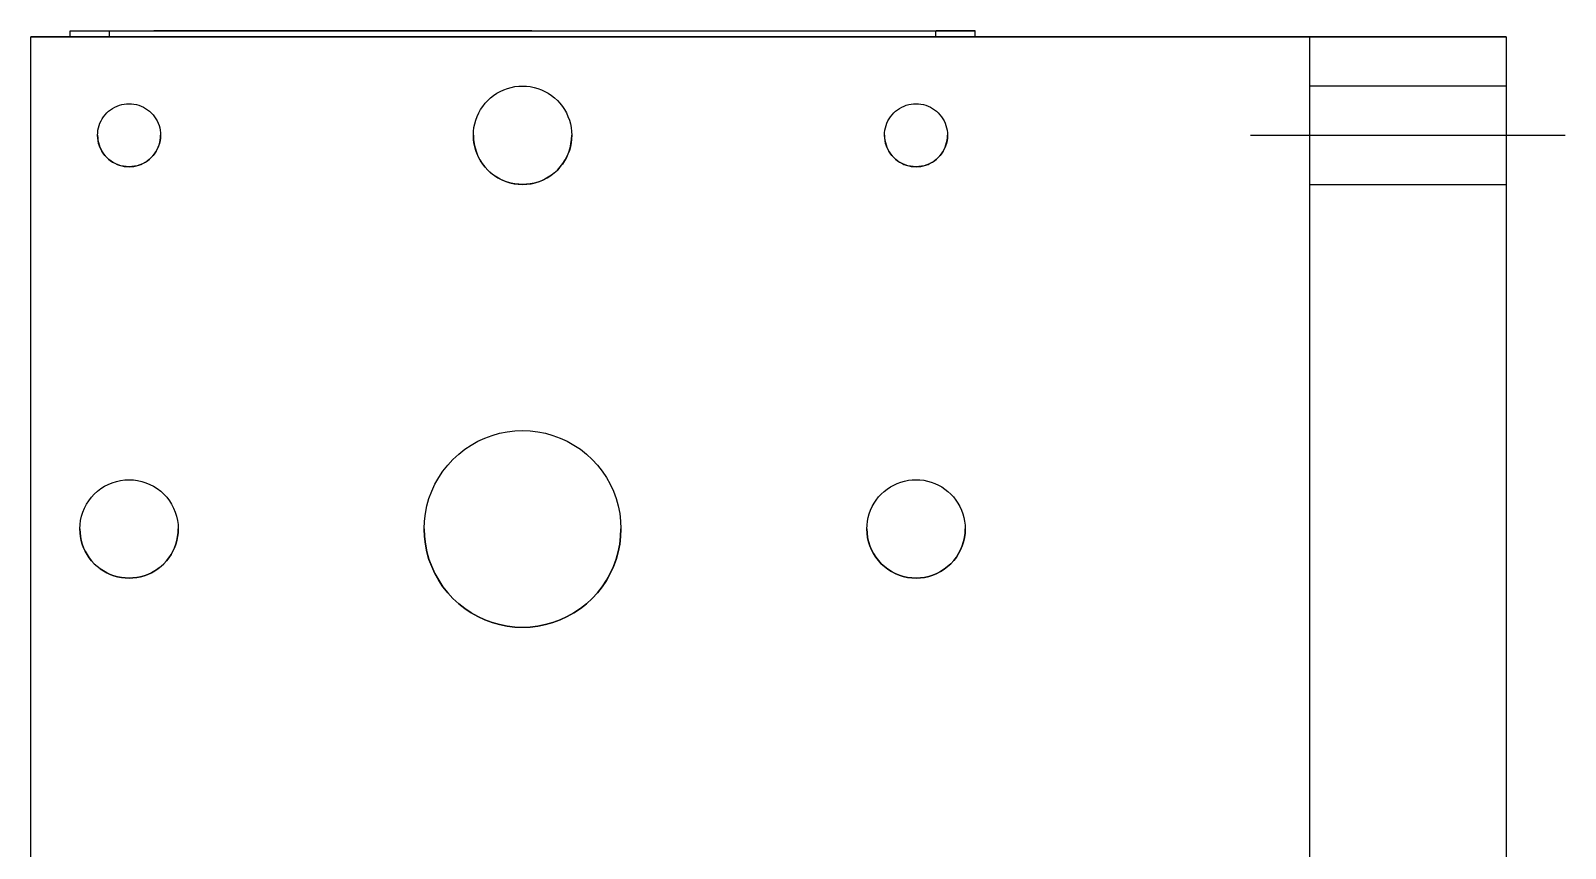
# Model space of a CAD drawing. Extents: x 166 to 392, y 15 to 196.
# Drawn here: x 294.81 to 333.81, y 115.99 to 136.75 of the extents above; entities that cross this region are included whole.
import ezdxf

# ---------------------------------------------------------------- set-up
doc = ezdxf.new("R2010")
doc.units = 0
doc.header["$LTSCALE"] = 10
doc.linetypes.add('CENTER', pattern=[2, 1.25, -0.25, 0.25, -0.25])
doc.linetypes.add('DASHED', pattern=[3.5, 2, -1.5])
doc.layers.get('0').update_dxf_attribs({"linetype": 'CONTINUOUS'})
doc.layers.add('1', color=7, linetype='CONTINUOUS')
doc.layers.add('CENTER', color=1, linetype='CENTER')

msp = doc.modelspace()

# ---------------------------------------------------------------- linework, layer by layer
at = {"color": 7, "linetype": 'CONTINUOUS'}
for p, q in [((294.808204, 111.598781), (294.808204, 136.599887)), ((332.308204, 136.599887), (294.808204, 136.599887)), ((294.808204, 136.59878), (327.308204, 136.59878)), ((295.304772, 136.599444), (295.308646, 136.60332)), ((295.308094, 136.599887), (295.308204, 136.599998)), ((295.308204, 136.603762), (295.308204, 136.599998)), ((295.308204, 136.602877), (319.308204, 136.602877)), ((295.808204, 136.753385), (298.318204, 136.753862)), ((295.808204, 136.602877), (295.808204, 136.753696)), ((296.791102, 136.753326), (296.791102, 136.753552)), ((296.808204, 136.602057), (296.808204, 136.752877)), ((296.808204, 136.752313), (317.808204, 136.752268)), ((296.850251, 136.753326), (296.850251, 136.753583)), ((307.54365, 136.753865), (297.937078, 136.752967)), ((302.06444, 136.753455), (302.515222, 136.754557)), ((307.543601, 136.753696), (317.703764, 136.753696)), ((308.198204, 136.751936), (318.808204, 136.753956)), ((316.791998, 136.753326), (316.791998, 136.753552)), ((316.850251, 136.753326), (316.850251, 136.753583)), ((317.808204, 136.602057), (317.808204, 136.752876)), ((318.808204, 136.752876), (317.818204, 136.752876)), ((318.808204, 136.602877), (318.808204, 136.753696)), ((319.307762, 136.60332), (319.311636, 136.599444)), ((319.308204, 136.599998), (319.308204, 136.603762)), ((319.308204, 136.599998), (319.308315, 136.599887)), ((327.308204, 136.59878), (327.308204, 111.595459)), ((327.308204, 136.595459), (332.308204, 136.595459)), ((332.308204, 136.599887), (332.308204, 111.595459)), ((307.016398, 135.314243), (307.112661, 135.333391)), ((307.112661, 135.333391), (307.21013, 135.344927)), ((307.21013, 135.344927), (307.308204, 135.34878)), ((307.308204, 135.34878), (307.406278, 135.344927)), ((307.406278, 135.344927), (307.503747, 135.333391)), ((307.503747, 135.333391), (307.600011, 135.314243)), ((306.357697, 134.91059), (306.424321, 134.982664)), ((306.424321, 134.982664), (306.496394, 135.049288)), ((306.496394, 135.049288), (306.573473, 135.110051)), ((306.573473, 135.110051), (306.655081, 135.16458)), ((306.655081, 135.16458), (306.740716, 135.212538)), ((306.740716, 135.212538), (306.82985, 135.25363)), ((306.82985, 135.25363), (306.921933, 135.287601)), ((306.921933, 135.287601), (307.016398, 135.314243)), ((307.600011, 135.314243), (307.694475, 135.287601)), ((307.694475, 135.287601), (307.786559, 135.25363)), ((307.786559, 135.25363), (307.875692, 135.212538)), ((307.875692, 135.212538), (307.961327, 135.16458)), ((307.961327, 135.16458), (308.042936, 135.110051)), ((308.042936, 135.110051), (308.120014, 135.049288)), ((308.120014, 135.049288), (308.192088, 134.982664)), ((308.192088, 134.982664), (308.258712, 134.91059)), ((296.626092, 134.516779), (296.660991, 134.569008)), ((296.660991, 134.569008), (296.699879, 134.618339)), ((296.699879, 134.618339), (296.742519, 134.664466)), ((296.742519, 134.664466), (296.788646, 134.707105)), ((296.788646, 134.707105), (296.837976, 134.745994)), ((296.837976, 134.745994), (296.890205, 134.780892)), ((296.890205, 134.780892), (296.945012, 134.811585)), ((296.945012, 134.811585), (297.002057, 134.837884)), ((297.002057, 134.837884), (297.060991, 134.859625)), ((297.060991, 134.859625), (297.121448, 134.876676)), ((297.121448, 134.876676), (297.183057, 134.888931)), ((297.183057, 134.888931), (297.245437, 134.896314)), ((297.245437, 134.896314), (297.308204, 134.89878)), ((297.308204, 134.89878), (297.370971, 134.896314)), ((297.370971, 134.896314), (297.433352, 134.888931)), ((297.433352, 134.888931), (297.494961, 134.876676)), ((297.494961, 134.876676), (297.555418, 134.859625)), ((297.555418, 134.859625), (297.614351, 134.837884)), ((297.614351, 134.837884), (297.671397, 134.811585)), ((297.671397, 134.811585), (297.726203, 134.780892)), ((297.726203, 134.780892), (297.778432, 134.745994)), ((297.778432, 134.745994), (297.827763, 134.707105)), ((297.827763, 134.707105), (297.87389, 134.664466)), ((297.87389, 134.664466), (297.916529, 134.618339)), ((297.916529, 134.618339), (297.955418, 134.569008)), ((297.955418, 134.569008), (297.990316, 134.516779)), ((306.119384, 134.485051), (306.153355, 134.577134)), ((306.153355, 134.577134), (306.194446, 134.666268)), ((306.194446, 134.666268), (306.242404, 134.751903)), ((306.242404, 134.751903), (306.296933, 134.833512)), ((306.296933, 134.833512), (306.357697, 134.91059)), ((308.258712, 134.91059), (308.319475, 134.833512)), ((308.319475, 134.833512), (308.374004, 134.751903)), ((308.374004, 134.751903), (308.421962, 134.666268)), ((308.421962, 134.666268), (308.463054, 134.577134)), ((308.463054, 134.577134), (308.497025, 134.485051)), ((316.626092, 134.516779), (316.660991, 134.569008)), ((316.660991, 134.569008), (316.699879, 134.618339)), ((316.699879, 134.618339), (316.742519, 134.664466)), ((316.742519, 134.664466), (316.788646, 134.707105)), ((316.788646, 134.707105), (316.837976, 134.745994)), ((316.837976, 134.745994), (316.890205, 134.780892)), ((316.890205, 134.780892), (316.945012, 134.811585)), ((316.945012, 134.811585), (317.002057, 134.837884)), ((317.002057, 134.837884), (317.060991, 134.859625)), ((317.060991, 134.859625), (317.121448, 134.876676)), ((317.121448, 134.876676), (317.183057, 134.888931)), ((317.183057, 134.888931), (317.245437, 134.896314)), ((317.245437, 134.896314), (317.308204, 134.89878)), ((317.308204, 134.89878), (317.370971, 134.896314)), ((317.370971, 134.896314), (317.433352, 134.888931)), ((317.433352, 134.888931), (317.494961, 134.876676)), ((317.494961, 134.876676), (317.555418, 134.859625)), ((317.555418, 134.859625), (317.614351, 134.837884)), ((317.614351, 134.837884), (317.671397, 134.811585)), ((317.671397, 134.811585), (317.726203, 134.780892)), ((317.726203, 134.780892), (317.778432, 134.745994)), ((317.778432, 134.745994), (317.827763, 134.707105)), ((317.827763, 134.707105), (317.87389, 134.664466)), ((317.87389, 134.664466), (317.916529, 134.618339)), ((317.916529, 134.618339), (317.955418, 134.569008)), ((317.955418, 134.569008), (317.990316, 134.516779)), ((296.508204, 134.09878), (296.51067, 134.161547)), ((296.51067, 134.161547), (296.518054, 134.223928)), ((296.518054, 134.223928), (296.530308, 134.285536)), ((296.530308, 134.285536), (296.547359, 134.345994)), ((296.547359, 134.345994), (296.569101, 134.404927)), ((296.569101, 134.404927), (296.595399, 134.461973)), ((296.595399, 134.461973), (296.626092, 134.516779)), ((297.990316, 134.516779), (298.021009, 134.461973)), ((298.021009, 134.461973), (298.047308, 134.404927)), ((298.047308, 134.404927), (298.069049, 134.345994)), ((298.069049, 134.345994), (298.0861, 134.285536)), ((298.0861, 134.285536), (298.098355, 134.223928)), ((298.098355, 134.223928), (298.105738, 134.161547)), ((298.105738, 134.161547), (298.108204, 134.09878)), ((306.058204, 134.09878), (306.062058, 134.196854)), ((306.062058, 134.196854), (306.073594, 134.294323)), ((306.073594, 134.294323), (306.092742, 134.390587)), ((306.092742, 134.390587), (306.119384, 134.485051)), ((308.497025, 134.485051), (308.523667, 134.390587)), ((308.523667, 134.390587), (308.542815, 134.294323)), ((308.542815, 134.294323), (308.554351, 134.196854)), ((308.554351, 134.196854), (308.558204, 134.09878)), ((316.508204, 134.09878), (316.51067, 134.161547)), ((316.51067, 134.161547), (316.518054, 134.223928)), ((316.518054, 134.223928), (316.530308, 134.285536)), ((316.530308, 134.285536), (316.547359, 134.345994)), ((316.547359, 134.345994), (316.569101, 134.404927)), ((316.569101, 134.404927), (316.595399, 134.461973)), ((316.595399, 134.461973), (316.626092, 134.516779)), ((317.990316, 134.516779), (318.021009, 134.461973)), ((318.021009, 134.461973), (318.047308, 134.404927)), ((318.047308, 134.404927), (318.069049, 134.345994)), ((318.069049, 134.345994), (318.0861, 134.285536)), ((318.0861, 134.285536), (318.098355, 134.223928)), ((318.098355, 134.223928), (318.105738, 134.161547)), ((318.105738, 134.161547), (318.108204, 134.09878)), ((296.508204, 134.099089), (296.51068, 134.036338)), ((296.511248, 134.029056), (296.508204, 134.09878)), ((296.51068, 134.036338), (296.51807, 133.973974)), ((296.520358, 133.959862), (296.511248, 134.029056)), ((296.51807, 133.973974), (296.530329, 133.912382)), ((296.535464, 133.891725), (296.520358, 133.959862)), ((296.530329, 133.912382), (296.547381, 133.851942)), ((296.55645, 133.825164), (296.535464, 133.891725)), ((296.547381, 133.851942), (296.569122, 133.793025)), ((296.583158, 133.760686), (296.55645, 133.825164)), ((296.569122, 133.793025), (296.595418, 133.735995)), ((298.020887, 133.735791), (298.047202, 133.792822)), ((298.059958, 133.825164), (298.03325, 133.760686)), ((298.047202, 133.792822), (298.068962, 133.851741)), ((298.080945, 133.891725), (298.059958, 133.825164)), ((298.068962, 133.851741), (298.086033, 133.912186)), ((298.09605, 133.959862), (298.080945, 133.891725)), ((298.086033, 133.912186), (298.098309, 133.973783)), ((298.10516, 134.029056), (298.09605, 133.959862)), ((298.098309, 133.973783), (298.105714, 134.036154)), ((298.108204, 134.09878), (298.10516, 134.029056)), ((298.105714, 134.036154), (298.108204, 134.098914)), ((306.058204, 134.099887), (306.062961, 133.990943)), ((306.062058, 134.000706), (306.058204, 134.09878)), ((306.073594, 133.903237), (306.062058, 134.000706)), ((306.062961, 133.990943), (306.077195, 133.882827)), ((306.092742, 133.806974), (306.073594, 133.903237)), ((306.077195, 133.882827), (306.100797, 133.776364)), ((306.119384, 133.712509), (306.092742, 133.806974)), ((306.100797, 133.776364), (306.133588, 133.672362)), ((308.48282, 133.672362), (308.515612, 133.776364)), ((308.523667, 133.806974), (308.497025, 133.712509)), ((308.515612, 133.776364), (308.539214, 133.882827)), ((308.542815, 133.903237), (308.523667, 133.806974)), ((308.539214, 133.882827), (308.553448, 133.990943)), ((308.554351, 134.000706), (308.542815, 133.903237)), ((308.553448, 133.990943), (308.558204, 134.099887)), ((308.558204, 134.09878), (308.554351, 134.000706)), ((316.508204, 134.099089), (316.51068, 134.036338)), ((316.511248, 134.029056), (316.508204, 134.09878)), ((316.51068, 134.036338), (316.51807, 133.973974)), ((316.520358, 133.959862), (316.511248, 134.029056)), ((316.51807, 133.973974), (316.530329, 133.912382)), ((316.535464, 133.891725), (316.520358, 133.959862)), ((316.530329, 133.912382), (316.547381, 133.851942)), ((316.55645, 133.825164), (316.535464, 133.891725)), ((316.547381, 133.851942), (316.569122, 133.793025)), ((316.583158, 133.760686), (316.55645, 133.825164)), ((316.569122, 133.793025), (316.595418, 133.735995)), ((318.020887, 133.735791), (318.047202, 133.792822)), ((318.059958, 133.825164), (318.03325, 133.760686)), ((318.047202, 133.792822), (318.068962, 133.851741)), ((318.080945, 133.891725), (318.059958, 133.825164)), ((318.068962, 133.851741), (318.086033, 133.912186)), ((318.09605, 133.959862), (318.080945, 133.891725)), ((318.086033, 133.912186), (318.098309, 133.973783)), ((318.10516, 134.029056), (318.09605, 133.959862)), ((318.098309, 133.973783), (318.105714, 134.036154)), ((318.108204, 134.09878), (318.10516, 134.029056)), ((318.105714, 134.036154), (318.108204, 134.098914)), ((296.615384, 133.69878), (296.583158, 133.760686)), ((296.595418, 133.735995), (296.626105, 133.681203)), ((296.652883, 133.639919), (296.615384, 133.69878)), ((296.626105, 133.681203), (296.660996, 133.628988)), ((296.695369, 133.58455), (296.652883, 133.639919)), ((296.660996, 133.628988), (296.699876, 133.57967)), ((296.742519, 133.533095), (296.695369, 133.58455)), ((296.699876, 133.57967), (296.742504, 133.533553)), ((296.742504, 133.533553), (296.788618, 133.490923)), ((296.793974, 133.485945), (296.742519, 133.533095)), ((296.788618, 133.490923), (296.837933, 133.452041)), ((296.849343, 133.443459), (296.793974, 133.485945)), ((296.837933, 133.452041), (296.890147, 133.417147)), ((296.908204, 133.40596), (296.849343, 133.443459)), ((296.890147, 133.417147), (296.944937, 133.386456)), ((296.97011, 133.373734), (296.908204, 133.40596)), ((296.944937, 133.386456), (297.001966, 133.360158)), ((297.614157, 133.36004), (297.671203, 133.38632)), ((297.708204, 133.40596), (297.646299, 133.373734)), ((297.671203, 133.38632), (297.726013, 133.416995)), ((297.767065, 133.443459), (297.708204, 133.40596)), ((297.726013, 133.416995), (297.778246, 133.451875)), ((297.822434, 133.485945), (297.767065, 133.443459)), ((297.778246, 133.451875), (297.827583, 133.490745)), ((297.87389, 133.533095), (297.822434, 133.485945)), ((297.827583, 133.490745), (297.873718, 133.533366)), ((297.873718, 133.533366), (297.916367, 133.579475)), ((297.92104, 133.58455), (297.87389, 133.533095)), ((297.916367, 133.579475), (297.955267, 133.628788)), ((297.963526, 133.639919), (297.92104, 133.58455)), ((297.955267, 133.628788), (297.990179, 133.681)), ((298.001025, 133.69878), (297.963526, 133.639919)), ((297.990179, 133.681), (298.020887, 133.735791)), ((298.03325, 133.760686), (298.001025, 133.69878)), ((306.153355, 133.620426), (306.119384, 133.712509)), ((306.133588, 133.672362), (306.175319, 133.571615)), ((306.194446, 133.531292), (306.153355, 133.620426)), ((306.175319, 133.571615), (306.225672, 133.474887)), ((306.242404, 133.445657), (306.194446, 133.531292)), ((306.225672, 133.474887), (306.284264, 133.382917)), ((306.296933, 133.364049), (306.242404, 133.445657)), ((306.284264, 133.382917), (306.350649, 133.296403)), ((308.26576, 133.296403), (308.332144, 133.382917)), ((308.374004, 133.445657), (308.319475, 133.364049)), ((308.332144, 133.382917), (308.390736, 133.474887)), ((308.421962, 133.531292), (308.374004, 133.445657)), ((308.390736, 133.474887), (308.441089, 133.571615)), ((308.463054, 133.620426), (308.421962, 133.531292)), ((308.441089, 133.571615), (308.48282, 133.672362)), ((308.497025, 133.712509), (308.463054, 133.620426)), ((316.615384, 133.69878), (316.583158, 133.760686)), ((316.595418, 133.735995), (316.626105, 133.681203)), ((316.652883, 133.639919), (316.615384, 133.69878)), ((316.626105, 133.681203), (316.660996, 133.628988)), ((316.695369, 133.58455), (316.652883, 133.639919)), ((316.660996, 133.628988), (316.699876, 133.57967)), ((316.742519, 133.533095), (316.695369, 133.58455)), ((316.699876, 133.57967), (316.742504, 133.533553)), ((316.742504, 133.533553), (316.788618, 133.490923)), ((316.793974, 133.485945), (316.742519, 133.533095)), ((316.788618, 133.490923), (316.837933, 133.452041)), ((316.849343, 133.443459), (316.793974, 133.485945)), ((316.837933, 133.452041), (316.890147, 133.417147)), ((316.908204, 133.40596), (316.849343, 133.443459)), ((316.890147, 133.417147), (316.944937, 133.386456)), ((316.97011, 133.373734), (316.908204, 133.40596)), ((316.944937, 133.386456), (317.001966, 133.360158)), ((317.614157, 133.36004), (317.671203, 133.38632)), ((317.708204, 133.40596), (317.646299, 133.373734)), ((317.671203, 133.38632), (317.726013, 133.416995)), ((317.767065, 133.443459), (317.708204, 133.40596)), ((317.726013, 133.416995), (317.778246, 133.451875)), ((317.822434, 133.485945), (317.767065, 133.443459)), ((317.778246, 133.451875), (317.827583, 133.490745)), ((317.87389, 133.533095), (317.822434, 133.485945)), ((317.827583, 133.490745), (317.873718, 133.533366)), ((317.873718, 133.533366), (317.916367, 133.579475)), ((317.92104, 133.58455), (317.87389, 133.533095)), ((317.916367, 133.579475), (317.955267, 133.628788)), ((317.963526, 133.639919), (317.92104, 133.58455)), ((317.955267, 133.628788), (317.990179, 133.681)), ((318.001025, 133.69878), (317.963526, 133.639919)), ((317.990179, 133.681), (318.020887, 133.735791)), ((318.03325, 133.760686), (318.001025, 133.69878)), ((297.034588, 133.347026), (296.97011, 133.373734)), ((297.001966, 133.360158), (297.060881, 133.338414)), ((297.101149, 133.32604), (297.034588, 133.347026)), ((297.060881, 133.338414), (297.121321, 133.321358)), ((297.169286, 133.310934), (297.101149, 133.32604)), ((297.121321, 133.321358), (297.182912, 133.309096)), ((297.23848, 133.301824), (297.169286, 133.310934)), ((297.182912, 133.309096), (297.245276, 133.301702)), ((297.308204, 133.29878), (297.23848, 133.301824)), ((297.245276, 133.301702), (297.308027, 133.299224)), ((297.308027, 133.299224), (297.370788, 133.301675)), ((297.377929, 133.301824), (297.308204, 133.29878)), ((297.370788, 133.301675), (297.433164, 133.309043)), ((297.447123, 133.310934), (297.377929, 133.301824)), ((297.433164, 133.309043), (297.494769, 133.321282)), ((297.515259, 133.32604), (297.447123, 133.310934)), ((297.494769, 133.321282), (297.555224, 133.338315)), ((297.58182, 133.347026), (297.515259, 133.32604)), ((297.555224, 133.338315), (297.614157, 133.36004)), ((297.646299, 133.373734), (297.58182, 133.347026)), ((306.357697, 133.28697), (306.296933, 133.364049)), ((306.350649, 133.296403), (306.424321, 133.216004)), ((306.424321, 133.214897), (306.357697, 133.28697)), ((306.424321, 133.216004), (306.50472, 133.142332)), ((306.496394, 133.148273), (306.424321, 133.214897)), ((306.573473, 133.087509), (306.496394, 133.148273)), ((306.50472, 133.142332), (306.591234, 133.075947)), ((306.655081, 133.03298), (306.573473, 133.087509)), ((306.591234, 133.075947), (306.683204, 133.017356)), ((306.740716, 132.985022), (306.655081, 133.03298)), ((306.683204, 133.017356), (306.779931, 132.967003)), ((307.836477, 132.967003), (307.933204, 133.017356)), ((307.961327, 133.03298), (307.875692, 132.985022)), ((307.933204, 133.017356), (308.025175, 133.075947)), ((308.042936, 133.087509), (307.961327, 133.03298)), ((308.025175, 133.075947), (308.111689, 133.142332)), ((308.120014, 133.148273), (308.042936, 133.087509)), ((308.111689, 133.142332), (308.192088, 133.216004)), ((308.192088, 133.214897), (308.120014, 133.148273)), ((308.192088, 133.216004), (308.26576, 133.296403)), ((308.258712, 133.28697), (308.192088, 133.214897)), ((308.319475, 133.364049), (308.258712, 133.28697)), ((317.034588, 133.347026), (316.97011, 133.373734)), ((317.001966, 133.360158), (317.060881, 133.338414)), ((317.101149, 133.32604), (317.034588, 133.347026)), ((317.060881, 133.338414), (317.121321, 133.321358)), ((317.169286, 133.310934), (317.101149, 133.32604)), ((317.121321, 133.321358), (317.182912, 133.309096)), ((317.23848, 133.301824), (317.169286, 133.310934)), ((317.182912, 133.309096), (317.245276, 133.301702)), ((317.308204, 133.29878), (317.23848, 133.301824)), ((317.245276, 133.301702), (317.308027, 133.299224)), ((317.308027, 133.299224), (317.370788, 133.301675)), ((317.377929, 133.301824), (317.308204, 133.29878)), ((317.370788, 133.301675), (317.433164, 133.309043)), ((317.447123, 133.310934), (317.377929, 133.301824)), ((317.433164, 133.309043), (317.494769, 133.321282)), ((317.515259, 133.32604), (317.447123, 133.310934)), ((317.494769, 133.321282), (317.555224, 133.338315)), ((317.58182, 133.347026), (317.515259, 133.32604)), ((317.555224, 133.338315), (317.614157, 133.36004)), ((317.646299, 133.373734), (317.58182, 133.347026)), ((306.82985, 132.943931), (306.740716, 132.985022)), ((306.779931, 132.967003), (306.880679, 132.925272)), ((306.921933, 132.90996), (306.82985, 132.943931)), ((306.880679, 132.925272), (306.98468, 132.89248)), ((307.016398, 132.883318), (306.921933, 132.90996)), ((306.98468, 132.89248), (307.091144, 132.868878)), ((307.112661, 132.86417), (307.016398, 132.883318)), ((307.091144, 132.868878), (307.19926, 132.854644)), ((307.21013, 132.852634), (307.112661, 132.86417)), ((307.19926, 132.854644), (307.308204, 132.849887)), ((307.308204, 132.84878), (307.21013, 132.852634)), ((307.308204, 132.849887), (307.417149, 132.854644)), ((307.406278, 132.852634), (307.308204, 132.84878)), ((307.503747, 132.86417), (307.406278, 132.852634)), ((307.417149, 132.854644), (307.525264, 132.868878)), ((307.600011, 132.883318), (307.503747, 132.86417)), ((307.525264, 132.868878), (307.631728, 132.89248)), ((307.694475, 132.90996), (307.600011, 132.883318)), ((307.631728, 132.89248), (307.735729, 132.925272)), ((307.786559, 132.943931), (307.694475, 132.90996)), ((307.735729, 132.925272), (307.836477, 132.967003)), ((307.875692, 132.985022), (307.786559, 132.943931)), ((306.173228, 126.326297), (306.351496, 126.408479)), ((306.351496, 126.408479), (306.535662, 126.476422)), ((306.535662, 126.476422), (306.724591, 126.529705)), ((306.724591, 126.529705), (306.917118, 126.568001)), ((306.917118, 126.568001), (307.112056, 126.591074)), ((307.112056, 126.591074), (307.308204, 126.59878)), ((307.308204, 126.59878), (307.504352, 126.591074)), ((307.504352, 126.591074), (307.69929, 126.568001)), ((307.69929, 126.568001), (307.891818, 126.529705)), ((307.891818, 126.529705), (308.080747, 126.476422)), ((308.080747, 126.476422), (308.264913, 126.408479)), ((308.264913, 126.408479), (308.44318, 126.326297)), ((305.540437, 125.866547), (305.684584, 125.999795)), ((305.684584, 125.999795), (305.838741, 126.121323)), ((305.838741, 126.121323), (306.001958, 126.230381)), ((306.001958, 126.230381), (306.173228, 126.326297)), ((308.44318, 126.326297), (308.614451, 126.230381)), ((308.614451, 126.230381), (308.777667, 126.121323)), ((308.777667, 126.121323), (308.931824, 125.999795)), ((308.931824, 125.999795), (309.075971, 125.866547)), ((305.285662, 125.568244), (305.407189, 125.722401)), ((305.407189, 125.722401), (305.540437, 125.866547)), ((309.075971, 125.866547), (309.209219, 125.722401)), ((309.209219, 125.722401), (309.330747, 125.568244)), ((296.683204, 125.181312), (296.779931, 125.231665)), ((296.779931, 125.231665), (296.880679, 125.273396)), ((296.880679, 125.273396), (296.98468, 125.306188)), ((296.98468, 125.306188), (297.091144, 125.32979)), ((297.091144, 125.32979), (297.19926, 125.344024)), ((297.19926, 125.344024), (297.308204, 125.34878)), ((297.308204, 125.34878), (297.417149, 125.344024)), ((297.417149, 125.344024), (297.525264, 125.32979)), ((297.525264, 125.32979), (297.631728, 125.306188)), ((297.631728, 125.306188), (297.735729, 125.273396)), ((297.735729, 125.273396), (297.836477, 125.231665)), ((297.836477, 125.231665), (297.933204, 125.181312)), ((304.998505, 125.055489), (305.080688, 125.233757)), ((305.080688, 125.233757), (305.176604, 125.405027)), ((305.176604, 125.405027), (305.285662, 125.568244)), ((309.330747, 125.568244), (309.439805, 125.405027)), ((309.439805, 125.405027), (309.535721, 125.233757)), ((309.535721, 125.233757), (309.617903, 125.055489)), ((316.655081, 125.164581), (316.740716, 125.212539)), ((316.740716, 125.212539), (316.82985, 125.25363)), ((316.82985, 125.25363), (316.921933, 125.287601)), ((316.921933, 125.287601), (317.016398, 125.314243)), ((317.016398, 125.314243), (317.112661, 125.333391)), ((317.112661, 125.333391), (317.21013, 125.344927)), ((317.21013, 125.344927), (317.308204, 125.34878)), ((317.308204, 125.34878), (317.406278, 125.344927)), ((317.406278, 125.344927), (317.503747, 125.333391)), ((317.503747, 125.333391), (317.600011, 125.314243)), ((317.600011, 125.314243), (317.694475, 125.287601)), ((317.694475, 125.287601), (317.786559, 125.25363)), ((317.786559, 125.25363), (317.875692, 125.212539)), ((317.875692, 125.212539), (317.961327, 125.164581)), ((296.225672, 124.72378), (296.284264, 124.815751)), ((296.284264, 124.815751), (296.350649, 124.902265)), ((296.350649, 124.902265), (296.424321, 124.982664)), ((296.424321, 124.982664), (296.50472, 125.056336)), ((296.50472, 125.056336), (296.591234, 125.12272)), ((296.591234, 125.12272), (296.683204, 125.181312)), ((297.933204, 125.181312), (298.025175, 125.12272)), ((298.025175, 125.12272), (298.111689, 125.056336)), ((298.111689, 125.056336), (298.192088, 124.982664)), ((298.192088, 124.982664), (298.26576, 124.902265)), ((298.26576, 124.902265), (298.332144, 124.815751)), ((298.332144, 124.815751), (298.390736, 124.72378)), ((304.877279, 124.682394), (304.930563, 124.871323)), ((304.930563, 124.871323), (304.998505, 125.055489)), ((309.617903, 125.055489), (309.685846, 124.871323)), ((309.685846, 124.871323), (309.739129, 124.682394)), ((316.242404, 124.751904), (316.296933, 124.833512)), ((316.296933, 124.833512), (316.357697, 124.91059)), ((316.357697, 124.91059), (316.424321, 124.982664)), ((316.424321, 124.982664), (316.496394, 125.049288)), ((316.496394, 125.049288), (316.573473, 125.110052)), ((316.573473, 125.110052), (316.655081, 125.164581)), ((317.961327, 125.164581), (318.042936, 125.110052)), ((318.042936, 125.110052), (318.120014, 125.049288)), ((318.120014, 125.049288), (318.192088, 124.982664)), ((318.192088, 124.982664), (318.258712, 124.91059)), ((318.258712, 124.91059), (318.319475, 124.833512)), ((318.319475, 124.833512), (318.374004, 124.751904)), ((296.077195, 124.315841), (296.100797, 124.422304)), ((296.100797, 124.422304), (296.133588, 124.526306)), ((296.133588, 124.526306), (296.175319, 124.627053)), ((296.175319, 124.627053), (296.225672, 124.72378)), ((298.390736, 124.72378), (298.441089, 124.627053)), ((298.441089, 124.627053), (298.48282, 124.526306)), ((298.48282, 124.526306), (298.515612, 124.422304)), ((298.515612, 124.422304), (298.539214, 124.315841)), ((304.815911, 124.294928), (304.838983, 124.489867)), ((304.838983, 124.489867), (304.877279, 124.682394)), ((309.739129, 124.682394), (309.777425, 124.489867)), ((309.777425, 124.489867), (309.800498, 124.294928)), ((316.092742, 124.390587), (316.119384, 124.485052)), ((316.119384, 124.485052), (316.153355, 124.577135)), ((316.153355, 124.577135), (316.194446, 124.666269)), ((316.194446, 124.666269), (316.242404, 124.751904)), ((318.374004, 124.751904), (318.421962, 124.666269)), ((318.421962, 124.666269), (318.463054, 124.577135)), ((318.463054, 124.577135), (318.497025, 124.485052)), ((318.497025, 124.485052), (318.523667, 124.390587)), ((296.058204, 124.09878), (296.062961, 124.207725)), ((296.058204, 124.099888), (296.062058, 124.001814)), ((296.062058, 124.000707), (296.058204, 124.09878)), ((296.062961, 124.207725), (296.077195, 124.315841)), ((298.539214, 124.315841), (298.553448, 124.207725)), ((298.553448, 124.207725), (298.558204, 124.09878)), ((298.554351, 124.001814), (298.558204, 124.099888)), ((298.558204, 124.09878), (298.554351, 124.000707)), ((304.808204, 124.09878), (304.815911, 124.294928)), ((304.808204, 124.099888), (304.815911, 123.90374)), ((304.815911, 123.902633), (304.808204, 124.09878)), ((309.800498, 124.294928), (309.808204, 124.09878)), ((309.800498, 123.90374), (309.808204, 124.099888)), ((309.808204, 124.09878), (309.800498, 123.902633)), ((316.058204, 124.09878), (316.062058, 124.196854)), ((316.058204, 124.099888), (316.062961, 123.990943)), ((316.062961, 123.989836), (316.058204, 124.09878)), ((316.062058, 124.196854), (316.073594, 124.294324)), ((316.073594, 124.294324), (316.092742, 124.390587)), ((318.523667, 124.390587), (318.542815, 124.294324)), ((318.542815, 124.294324), (318.554351, 124.196854)), ((318.553448, 123.990943), (318.558204, 124.099888)), ((318.558204, 124.09878), (318.553448, 123.989836)), ((318.554351, 124.196854), (318.558204, 124.09878)), ((296.062058, 124.001814), (296.073594, 123.904345)), ((296.073594, 123.903237), (296.062058, 124.000707)), ((296.073594, 123.904345), (296.092742, 123.808081)), ((296.092742, 123.806974), (296.073594, 123.903237)), ((296.092742, 123.808081), (296.119384, 123.713616)), ((296.119384, 123.712509), (296.092742, 123.806974)), ((296.119384, 123.713616), (296.153355, 123.621533)), ((296.153355, 123.620426), (296.119384, 123.712509)), ((298.463054, 123.621533), (298.497025, 123.713616)), ((298.497025, 123.712509), (298.463054, 123.620426)), ((298.497025, 123.713616), (298.523667, 123.808081)), ((298.523667, 123.806974), (298.497025, 123.712509)), ((298.523667, 123.808081), (298.542815, 123.904345)), ((298.542815, 123.903237), (298.523667, 123.806974)), ((298.542815, 123.904345), (298.554351, 124.001814)), ((298.554351, 124.000707), (298.542815, 123.903237)), ((304.815911, 123.90374), (304.838983, 123.708801)), ((304.838983, 123.707694), (304.815911, 123.902633)), ((304.838983, 123.708801), (304.877279, 123.516274)), ((304.877279, 123.515167), (304.838983, 123.707694)), ((309.739129, 123.516274), (309.777425, 123.708801)), ((309.777425, 123.707694), (309.739129, 123.515167)), ((309.777425, 123.708801), (309.800498, 123.90374)), ((309.800498, 123.902633), (309.777425, 123.707694)), ((316.062961, 123.990943), (316.077195, 123.882827)), ((316.077195, 123.88172), (316.062961, 123.989836)), ((316.077195, 123.882827), (316.100797, 123.776364)), ((316.100797, 123.775257), (316.077195, 123.88172)), ((316.100797, 123.776364), (316.133588, 123.672362)), ((316.133588, 123.671255), (316.100797, 123.775257)), ((316.133588, 123.672362), (316.175319, 123.571615)), ((316.175319, 123.570508), (316.133588, 123.671255)), ((318.441089, 123.571615), (318.48282, 123.672362)), ((318.48282, 123.671255), (318.441089, 123.570508)), ((318.48282, 123.672362), (318.515612, 123.776364)), ((318.515612, 123.775257), (318.48282, 123.671255)), ((318.515612, 123.776364), (318.539214, 123.882827)), ((318.539214, 123.88172), (318.515612, 123.775257)), ((318.539214, 123.882827), (318.553448, 123.990943)), ((318.553448, 123.989836), (318.539214, 123.88172)), ((296.153355, 123.621533), (296.194446, 123.532399)), ((296.194446, 123.531292), (296.153355, 123.620426)), ((296.194446, 123.532399), (296.242404, 123.446764)), ((296.242404, 123.445657), (296.194446, 123.531292)), ((296.242404, 123.446764), (296.296933, 123.365156)), ((296.296933, 123.364049), (296.242404, 123.445657)), ((296.296933, 123.365156), (296.357697, 123.288078)), ((296.357697, 123.28697), (296.296933, 123.364049)), ((296.357697, 123.288078), (296.424321, 123.216004)), ((296.424321, 123.214897), (296.357697, 123.28697)), ((298.192088, 123.216004), (298.258712, 123.288078)), ((298.258712, 123.28697), (298.192088, 123.214897)), ((298.258712, 123.288078), (298.319475, 123.365156)), ((298.319475, 123.364049), (298.258712, 123.28697)), ((298.319475, 123.365156), (298.374004, 123.446764)), ((298.374004, 123.445657), (298.319475, 123.364049)), ((298.374004, 123.446764), (298.421962, 123.532399)), ((298.421962, 123.531292), (298.374004, 123.445657)), ((298.421962, 123.532399), (298.463054, 123.621533)), ((298.463054, 123.620426), (298.421962, 123.531292)), ((304.877279, 123.516274), (304.930563, 123.327345)), ((304.930563, 123.326238), (304.877279, 123.515167)), ((304.930563, 123.327345), (304.998505, 123.143179)), ((304.998505, 123.142072), (304.930563, 123.326238)), ((309.617903, 123.143179), (309.685846, 123.327345)), ((309.685846, 123.326238), (309.617903, 123.142072)), ((309.685846, 123.327345), (309.739129, 123.516274)), ((309.739129, 123.515167), (309.685846, 123.326238)), ((316.175319, 123.571615), (316.225672, 123.474888)), ((316.225672, 123.47378), (316.175319, 123.570508)), ((316.225672, 123.474888), (316.284264, 123.382917)), ((316.284264, 123.38181), (316.225672, 123.47378)), ((316.284264, 123.382917), (316.350649, 123.296403)), ((316.350649, 123.295296), (316.284264, 123.38181)), ((316.350649, 123.296403), (316.424321, 123.216004)), ((316.424321, 123.214897), (316.350649, 123.295296)), ((318.192088, 123.216004), (318.26576, 123.296403)), ((318.26576, 123.295296), (318.192088, 123.214897)), ((318.26576, 123.296403), (318.332144, 123.382917)), ((318.332144, 123.38181), (318.26576, 123.295296)), ((318.332144, 123.382917), (318.390736, 123.474888)), ((318.390736, 123.47378), (318.332144, 123.38181)), ((318.390736, 123.474888), (318.441089, 123.571615)), ((318.441089, 123.570508), (318.390736, 123.47378)), ((296.424321, 123.216004), (296.496394, 123.14938)), ((296.496394, 123.148273), (296.424321, 123.214897)), ((296.496394, 123.14938), (296.573473, 123.088616)), ((296.573473, 123.087509), (296.496394, 123.148273)), ((296.573473, 123.088616), (296.655081, 123.034087)), ((296.655081, 123.03298), (296.573473, 123.087509)), ((296.655081, 123.034087), (296.740716, 122.986129)), ((296.740716, 122.985022), (296.655081, 123.03298)), ((296.740716, 122.986129), (296.82985, 122.945038)), ((296.82985, 122.943931), (296.740716, 122.985022)), ((296.82985, 122.945038), (296.921933, 122.911067)), ((296.921933, 122.90996), (296.82985, 122.943931)), ((296.921933, 122.911067), (297.016398, 122.884425)), ((297.016398, 122.883318), (296.921933, 122.90996)), ((297.016398, 122.884425), (297.112661, 122.865277)), ((297.112661, 122.86417), (297.016398, 122.883318)), ((297.112661, 122.865277), (297.21013, 122.853741)), ((297.21013, 122.852634), (297.112661, 122.86417)), ((297.21013, 122.853741), (297.308204, 122.849888)), ((297.308204, 122.84878), (297.21013, 122.852634)), ((297.308204, 122.849888), (297.406278, 122.853741)), ((297.406278, 122.852634), (297.308204, 122.84878)), ((297.406278, 122.853741), (297.503747, 122.865277)), ((297.503747, 122.86417), (297.406278, 122.852634)), ((297.503747, 122.865277), (297.600011, 122.884425)), ((297.600011, 122.883318), (297.503747, 122.86417)), ((297.600011, 122.884425), (297.694475, 122.911067)), ((297.694475, 122.90996), (297.600011, 122.883318)), ((297.694475, 122.911067), (297.786559, 122.945038)), ((297.786559, 122.943931), (297.694475, 122.90996)), ((297.786559, 122.945038), (297.875692, 122.986129)), ((297.875692, 122.985022), (297.786559, 122.943931)), ((297.875692, 122.986129), (297.961327, 123.034087)), ((297.961327, 123.03298), (297.875692, 122.985022)), ((297.961327, 123.034087), (298.042936, 123.088616)), ((298.042936, 123.087509), (297.961327, 123.03298)), ((298.042936, 123.088616), (298.120014, 123.14938)), ((298.120014, 123.148273), (298.042936, 123.087509)), ((298.120014, 123.14938), (298.192088, 123.216004)), ((298.192088, 123.214897), (298.120014, 123.148273)), ((304.998505, 123.143179), (305.080688, 122.964911)), ((305.080688, 122.963804), (304.998505, 123.142072)), ((305.080688, 122.964911), (305.176604, 122.793641)), ((305.176604, 122.792534), (305.080688, 122.963804)), ((309.439805, 122.793641), (309.535721, 122.964911)), ((309.535721, 122.963804), (309.439805, 122.792534)), ((309.535721, 122.964911), (309.617903, 123.143179)), ((309.617903, 123.142072), (309.535721, 122.963804)), ((316.424321, 123.216004), (316.50472, 123.142332)), ((316.50472, 123.141225), (316.424321, 123.214897)), ((316.50472, 123.142332), (316.591234, 123.075948)), ((316.591234, 123.07484), (316.50472, 123.141225)), ((316.591234, 123.075948), (316.683204, 123.017356)), ((316.683204, 123.016249), (316.591234, 123.07484)), ((316.683204, 123.017356), (316.779931, 122.967003)), ((316.779931, 122.965896), (316.683204, 123.016249)), ((316.779931, 122.967003), (316.880679, 122.925272)), ((316.880679, 122.924165), (316.779931, 122.965896)), ((316.880679, 122.925272), (316.98468, 122.89248)), ((316.98468, 122.891373), (316.880679, 122.924165)), ((316.98468, 122.89248), (317.091144, 122.868878)), ((317.091144, 122.867771), (316.98468, 122.891373)), ((317.091144, 122.868878), (317.19926, 122.854644)), ((317.19926, 122.853537), (317.091144, 122.867771)), ((317.19926, 122.854644), (317.308204, 122.849888)), ((317.308204, 122.84878), (317.19926, 122.853537)), ((317.308204, 122.849888), (317.417149, 122.854644)), ((317.417149, 122.853537), (317.308204, 122.84878)), ((317.417149, 122.854644), (317.525264, 122.868878)), ((317.525264, 122.867771), (317.417149, 122.853537)), ((317.525264, 122.868878), (317.631728, 122.89248)), ((317.631728, 122.891373), (317.525264, 122.867771)), ((317.631728, 122.89248), (317.735729, 122.925272)), ((317.735729, 122.924165), (317.631728, 122.891373)), ((317.735729, 122.925272), (317.836477, 122.967003)), ((317.836477, 122.965896), (317.735729, 122.924165)), ((317.836477, 122.967003), (317.933204, 123.017356)), ((317.933204, 123.016249), (317.836477, 122.965896)), ((317.933204, 123.017356), (318.025175, 123.075948)), ((318.025175, 123.07484), (317.933204, 123.016249)), ((318.025175, 123.075948), (318.111689, 123.142332)), ((318.111689, 123.141225), (318.025175, 123.07484)), ((318.111689, 123.142332), (318.192088, 123.216004)), ((318.192088, 123.214897), (318.111689, 123.141225)), ((305.176604, 122.793641), (305.285662, 122.630424)), ((305.285662, 122.629317), (305.176604, 122.792534)), ((305.285662, 122.630424), (305.407189, 122.476267)), ((305.407189, 122.47516), (305.285662, 122.629317)), ((305.407189, 122.476267), (305.540437, 122.332121)), ((305.540437, 122.331014), (305.407189, 122.47516)), ((309.075971, 122.332121), (309.209219, 122.476267)), ((309.209219, 122.47516), (309.075971, 122.331014)), ((309.209219, 122.476267), (309.330747, 122.630424)), ((309.330747, 122.629317), (309.209219, 122.47516)), ((309.330747, 122.630424), (309.439805, 122.793641)), ((309.439805, 122.792534), (309.330747, 122.629317)), ((305.540437, 122.332121), (305.684584, 122.198873)), ((305.684584, 122.197766), (305.540437, 122.331014)), ((305.684584, 122.198873), (305.838741, 122.077345)), ((305.838741, 122.076238), (305.684584, 122.197766)), ((305.838741, 122.077345), (306.001958, 121.968287)), ((306.001958, 121.96718), (305.838741, 122.076238)), ((308.614451, 121.968287), (308.777667, 122.077345)), ((308.777667, 122.076238), (308.614451, 121.96718)), ((308.777667, 122.077345), (308.931824, 122.198873)), ((308.931824, 122.197766), (308.777667, 122.076238)), ((308.931824, 122.198873), (309.075971, 122.332121)), ((309.075971, 122.331014), (308.931824, 122.197766)), ((306.001958, 121.968287), (306.173228, 121.872371)), ((306.173228, 121.871264), (306.001958, 121.96718)), ((306.173228, 121.872371), (306.351496, 121.790189)), ((306.351496, 121.789082), (306.173228, 121.871264)), ((306.351496, 121.790189), (306.535662, 121.722246)), ((306.535662, 121.721139), (306.351496, 121.789082)), ((306.535662, 121.722246), (306.724591, 121.668963)), ((306.724591, 121.667856), (306.535662, 121.721139)), ((307.891818, 121.668963), (308.080747, 121.722246)), ((308.080747, 121.721139), (307.891818, 121.667856)), ((308.080747, 121.722246), (308.264913, 121.790189)), ((308.264913, 121.789082), (308.080747, 121.721139)), ((308.264913, 121.790189), (308.44318, 121.872371)), ((308.44318, 121.871264), (308.264913, 121.789082)), ((308.44318, 121.872371), (308.614451, 121.968287)), ((308.614451, 121.96718), (308.44318, 121.871264)), ((306.724591, 121.668963), (306.917118, 121.630667)), ((306.917118, 121.62956), (306.724591, 121.667856)), ((306.917118, 121.630667), (307.112056, 121.607594)), ((307.112056, 121.606487), (306.917118, 121.62956)), ((307.112056, 121.607594), (307.308204, 121.599888)), ((307.308204, 121.598781), (307.112056, 121.606487)), ((307.308204, 121.599888), (307.504352, 121.607594)), ((307.504352, 121.606487), (307.308204, 121.598781)), ((307.504352, 121.607594), (307.69929, 121.630667)), ((307.69929, 121.62956), (307.504352, 121.606487)), ((307.69929, 121.630667), (307.891818, 121.668963)), ((307.891818, 121.667856), (307.69929, 121.62956))]:
    msp.add_line(p, q, dxfattribs=at)
at = {"layer": '1', "color": 3, "linetype": 'DASHED'}
for p, q in [((332.308204, 135.346012), (327.308204, 135.346012)), ((327.308204, 132.846012), (332.308204, 132.846012))]:
    msp.add_line(p, q, dxfattribs=at)
at = {"layer": 'CENTER', "color": 1, "linetype": 'CENTER'}
msp.add_line((333.808204, 134.096012), (325.808204, 134.096012), dxfattribs=at)

doc.saveas('drawing.dxf')
